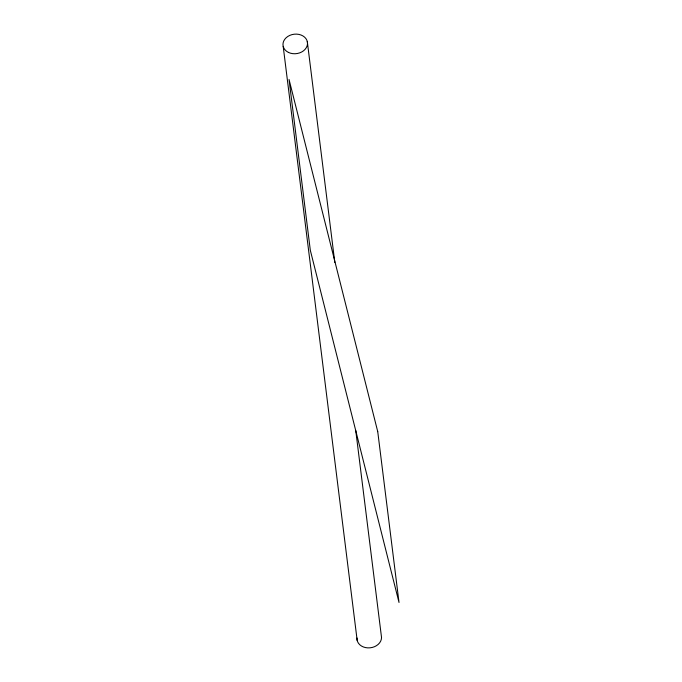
<?xml version="1.0" encoding="UTF-8"?>
<svg xmlns="http://www.w3.org/2000/svg" width="682" height="682" viewBox="0 0 682 682"><rect width="100%" height="100%" fill="white"/><g stroke="black" fill="none" stroke-linecap="round" stroke-linejoin="round"><path stroke-width="1.02" d="M307.292 41.466L334.811 262.417M355.748 430.513L381.298 635.607A12.319 9.787 -7.1 0 1 370.045 647.823A12.319 9.787 -7.1 0 1 356.984 637.985M283.192 46.393L357.189 640.534M377.743 431.663L289.04 79.47L310.319 250.285L399.021 602.479L377.743 431.663M288.418 52.403A12.319 9.787 -7.1 0 0 307.497 44.015A12.319 9.787 -7.1 0 0 289.807 35.379A12.319 9.787 -7.1 0 0 288.418 52.403"/></g></svg>
